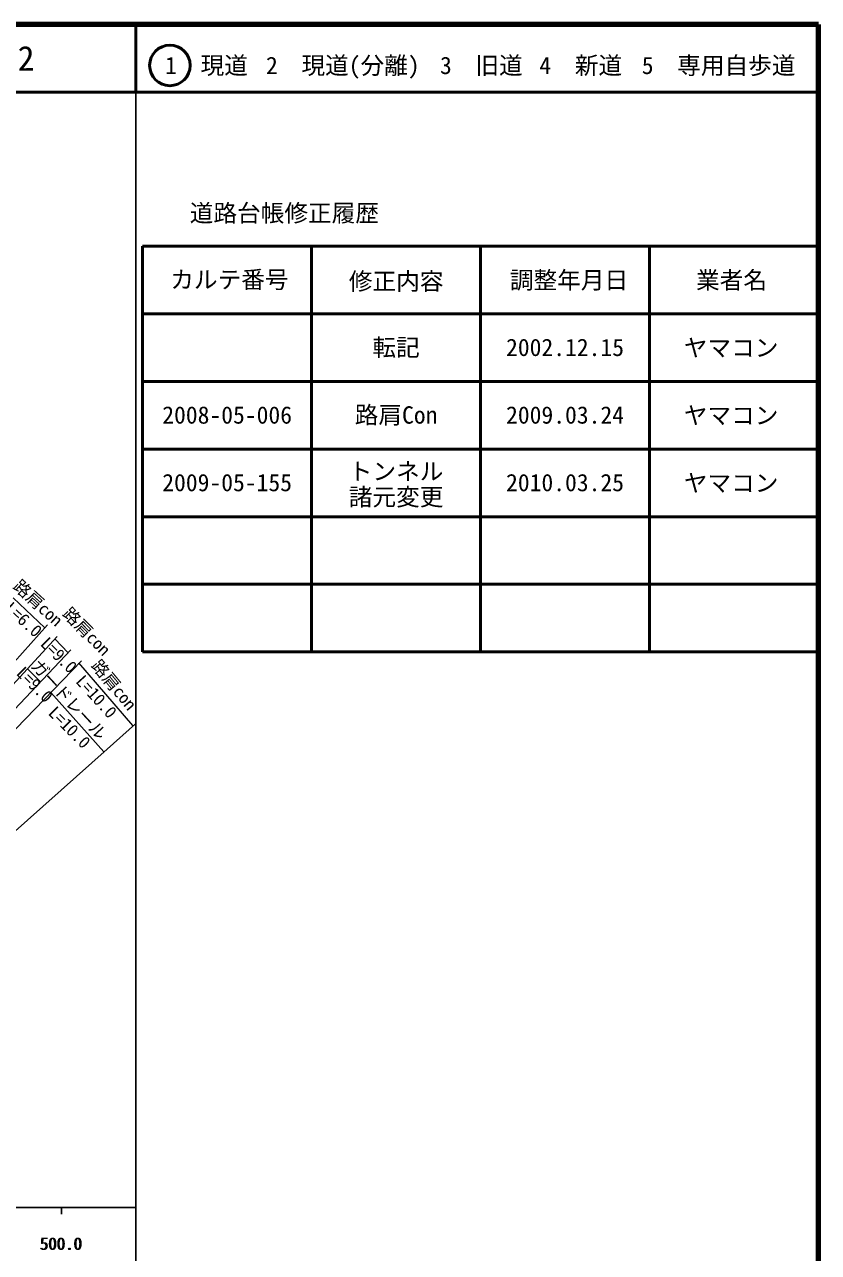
# Model space of a CAD drawing. Units: millimetres at full size, sheet at 1:1000; details may follow other scales. Extents: x 40000 to 680000, y 20000 to 380000.
# Drawn here: x 562523 to 680000, y 198357 to 380000 of the extents above; entities that cross this region are included whole.
import ezdxf
from ezdxf.enums import TextEntityAlignment as Align

# ---------------------------------------------------------------- set-up
doc = ezdxf.new("R2010")
doc.units = ezdxf.units.MM
doc.header["$LTSCALE"] = 1000
for name, color, linetype, lineweight in [('M-BMK-OTRS', 5, 'Continuous', 25), ('M-STR-HTXT', 7, 'Continuous', 13), ('M-TTL', 2, 'Continuous', 140), ('M-TTL-BAND', 7, 'Continuous', 25), ('M-TTL-FRAM', 2, 'Continuous', 50), ('M-TTL-LINE', 7, 'Continuous', 50)]:
    doc.layers.add(name, color=color, linetype=linetype, lineweight=lineweight)
doc.layers.add('M-TTL-TXT', color=7, linetype='Continuous')
doc.styles.add('ＭＳ ゴシック', font='')
doc.styles.get('ＭＳ ゴシック').set_extended_font_data('MS Gothic')

msp = doc.modelspace()

# ---------------------------------------------------------------- linework, layer by layer
at = {"layer": 'M-BMK-OTRS'}
msp.add_line((525568, 228985), (574747, 272829), dxfattribs=at)
at = {"layer": 'M-STR-HTXT'}
for p, q in [((565521, 290769), (560855, 295193)), ((543758, 266467), (565901, 291181)), ((547967, 268442), (567365, 289493)), ((568973, 287075), (567021, 289119)), ((551929, 269044), (569377, 287513)), ((551189, 265406), (570937, 285893)), ((578549, 276332), (570577, 285568)), ((562942, 284675), (564880, 282746)), ((566418, 281215), (574272, 272406)), ((574747, 272829), (578945, 276551))]:
    msp.add_line(p, q, dxfattribs=at)
at = {"layer": 'M-TTL'}
for p, q in [((680000, 380000), (40000, 380000)), ((680000, 20000), (680000, 380000))]:
    msp.add_line(p, q, dxfattribs=at)
at = {"layer": 'M-TTL-BAND'}
for p, q in [((579000, 20000), (579000, 370000)), ((40000, 205000), (579000, 205000)), ((568000, 205000), (568000, 204000))]:
    msp.add_line(p, q, dxfattribs=at)
at = {"layer": 'M-TTL-FRAM'}
for p, q in [((580000, 347197), (580000, 287197)), ((580000, 347197), (680000, 347197)), ((580000, 287197), (680000, 287197))]:
    msp.add_line(p, q, dxfattribs=at)
at = {"layer": 'M-TTL-LINE'}
for p, q in [((579000, 380000), (579000, 370000)), ((40000, 370000), (680000, 370000)), ((605000, 347197), (605000, 287197)), ((630000, 347197), (630000, 287197)), ((655000, 347197), (655000, 287197)), ((580000, 337197), (680000, 337197)), ((580000, 327197), (680000, 327197)), ((580000, 317197), (680000, 317197)), ((580000, 307197), (680000, 307197)), ((580000, 297197), (680000, 297197))]:
    msp.add_line(p, q, dxfattribs=at)
msp.add_circle((584031, 373958), 3000, dxfattribs=at)

# ---------------------------------------------------------------- texts
at = {"layer": 'M-STR-HTXT', "style": 'ＭＳ ゴシック'}
for s, rotation, p in [('路肩con', 317.695, (560310, 296307)), ('L=6.0', 317.793, (559090, 293000)), ('路肩con', 314.353, (567618, 292322)), ('L=9.0', 315.379, (564366, 287873)), ('ガードレール', 312.721, (562942, 284675)), ('路肩con', 309.566, (571854, 284761)), ('L=9.0', 315.379, (560791, 283521)), ('L=10.0', 312.151, (569571, 282383)), ('L=10.0', 314.75, (565507, 277662))]:
    msp.add_text(s, height=1833, rotation=rotation, dxfattribs=at).set_placement(p, align=Align.BOTTOM_LEFT)
at = {"layer": 'M-TTL-BAND', "style": 'ＭＳ ゴシック'}
for p in [(567844, 198195), (568000, 198195)]:
    msp.add_text('500.0', height=1833, dxfattribs=at).set_placement(p, align=Align.BOTTOM_CENTER)
at = {"layer": 'M-TTL-TXT', "style": 'ＭＳ ゴシック'}
for s, height, p in [('12', 3666, (561497, 375000)), ('1\u3000現道', 2566, (589448, 373958)), ('2\u3000現道(分離)', 2566, (609619, 373958)), ('3\u3000旧道', 2566, (630121, 373958)), ('4\u3000新道', 2566, (644824, 373958)), ('5\u3000専用自歩道', 2566, (665228, 373958)), ('道路台帳修正履歴', 2566, (600968, 352113)), ('カルテ番号', 2566, (592839, 342277)), ('修正内容', 2566, (617509, 342023)), ('調整年月日', 2566, (643089, 342197)), ('業者名', 2566, (667134, 342197)), ('転記', 2566, (617500, 332245)), ('2002.12.15', 2566, (642500, 332245)), ('ヤマコン', 2566, (667077, 332189)), ('2008-05-006', 2566, (592500, 322245)), ('路肩Con', 2566, (617500, 322245)), ('2009.03.24', 2566, (642500, 322245)), ('ヤマコン', 2566, (667077, 322189)), ('トンネル', 2566, (617500, 313916)), ('2009-05-155', 2566, (592500, 312245)), ('2010.03.25', 2566, (642500, 312245)), ('ヤマコン', 2566, (667077, 312189)), ('諸元変更', 2566, (617500, 310119))]:
    msp.add_text(s, height=height, dxfattribs=at).set_placement(p, align=Align.MIDDLE_CENTER)

doc.saveas('drawing.dxf')
